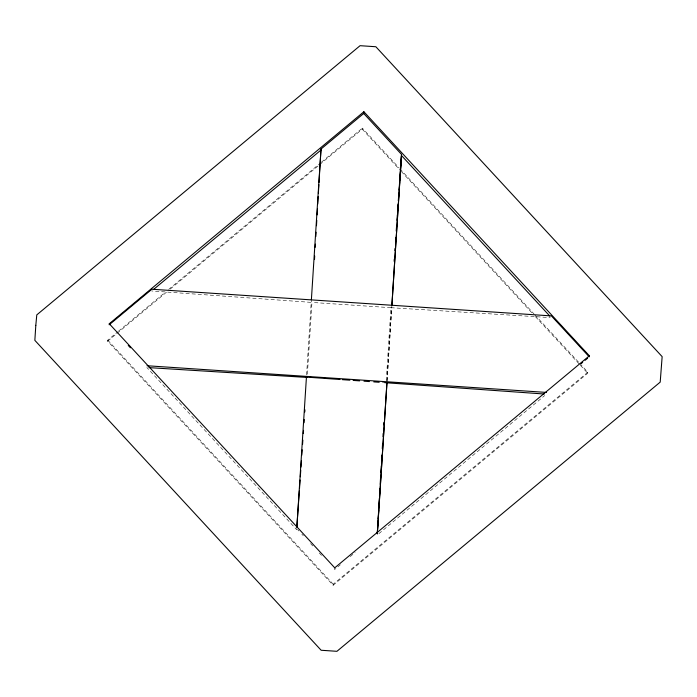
<?xml version="1.0" encoding="UTF-8"?>
<svg xmlns="http://www.w3.org/2000/svg" width="697" height="697" viewBox="0 0 697 697"><rect width="100%" height="100%" fill="white"/><g stroke="black" fill="none" stroke-linecap="round" stroke-linejoin="round"><path stroke-width="0.52" stroke-dasharray="3.48 2.61" d="M306.575 374.925L311.298 301.078M307.386 374.228L311.968 302.428L151.728 290.971M386.277 380.571L390.93 307.699L311.968 302.428M387.062 380.632L391.723 307.752M387.07 381.085L391.845 306.262M579.712 363.425L587.815 372.207L587.719 373.252L333.122 585.262L107.643 341.19L107.747 340.145L117.758 331.798M296.765 528.622L296.661 529.668L146.84 367.485M319.679 164.623L362.248 129.172L362.344 128.126L399.189 168.012M333.122 585.262L333.218 584.217L587.815 372.207M334.752 567.828L334.586 569.571L337.052 567.515M118.595 331.101L165.346 292.174M168.683 289.394L320.611 162.88M321.439 162.192L362.344 128.126M107.643 341.19L166.914 291.834M170.251 289.055L318.843 165.32M337.871 566.835L340.336 564.779M350.199 556.572L355.122 552.468M378.872 533.658L544.714 395.556M390.93 307.699L550.186 317.588M382.435 382.505L384.613 382.653M399.921 168.805L534.033 313.972M534.765 314.774L578.98 362.632M362.248 129.172L400.566 170.652M401.298 171.445L532.456 313.423M535.409 316.621L579.616 364.47M580.357 365.272L587.719 373.252M297.488 529.406L298.943 530.983M301.853 534.137L303.308 535.714M310.583 543.582L312.77 545.943M319.313 553.035L321.491 555.396M107.747 340.145L333.218 584.217"/><path stroke-width="1.05" d="M314.504 259.214L314.695 255.973M315.201 247.33L315.392 244.089M315.837 236.527L316.089 232.206M316.473 225.723L316.786 220.322M317.1 214.92L317.483 208.438M317.736 204.116L318.18 196.554M318.372 193.313L318.877 184.67M319.008 182.509L321.003 149.053L363.721 113.48L363.878 111.738L589.357 355.81L589.253 356.855L551.432 315.915L151.894 289.229L110.004 324.114M378.027 521.007L377.33 532.891L386.931 382.775M378.157 518.847L378.663 510.195M378.854 506.954L379.36 498.311M379.482 496.151L379.926 488.588M380.179 484.267L380.623 476.704M380.876 472.383L381.259 465.901M381.573 460.499L381.895 455.097M382.27 448.615L382.531 444.294M382.967 436.731L383.158 433.49M383.664 424.848L383.794 422.687M296.835 527.542L306.436 377.094L340.101 379.49M311.367 299.998L321.003 149.053M391.862 305.591L401.542 154.429L363.721 113.48M377.304 533.998L387.001 382.174M391.914 305.173L401.542 154.429M296.887 526.427L299.353 490.801M299.501 488.641L300.093 480.006M300.32 476.765L300.764 470.292M300.991 467.051L301.435 460.578M301.81 455.176L302.184 449.774M302.559 444.381L302.855 440.06M303.3 433.586L303.526 430.345M304.049 422.783L304.275 419.55M304.789 411.988L304.946 409.827M394.136 261.279L394.284 259.118M394.885 250.484L395.033 248.324M395.556 240.761L395.774 237.529M396.227 231.047L396.602 225.654M396.968 220.252L397.342 214.85M397.638 210.538L398.092 204.055M398.309 200.823L398.832 193.261M399.059 190.02L399.581 182.466M399.729 180.305L401.446 155.475L549.794 316.055M109.185 324.802L109.281 323.757L363.878 111.738M153.401 289.586L320.908 150.099M589.357 355.81L334.752 567.828L109.281 323.757M581.045 363.703L582.683 362.335M585.149 360.279L587.615 358.223M149.01 367.624L307.177 377.443M147.006 365.742L546.544 392.428M342.271 379.647L349.868 380.187M353.126 380.414L359.643 380.876M363.982 381.189L369.41 381.573M373.758 381.886L379.185 382.27M384.613 382.653L544.209 394.014M128.248 345.433L130.409 347.777M35.808 325.351L34.85 340.354L321.143 650.257L336.93 651.312L660.207 382.113L662.15 356.646L375.857 46.743L360.07 45.688L36.784 314.887L35.808 325.351"/></g></svg>
